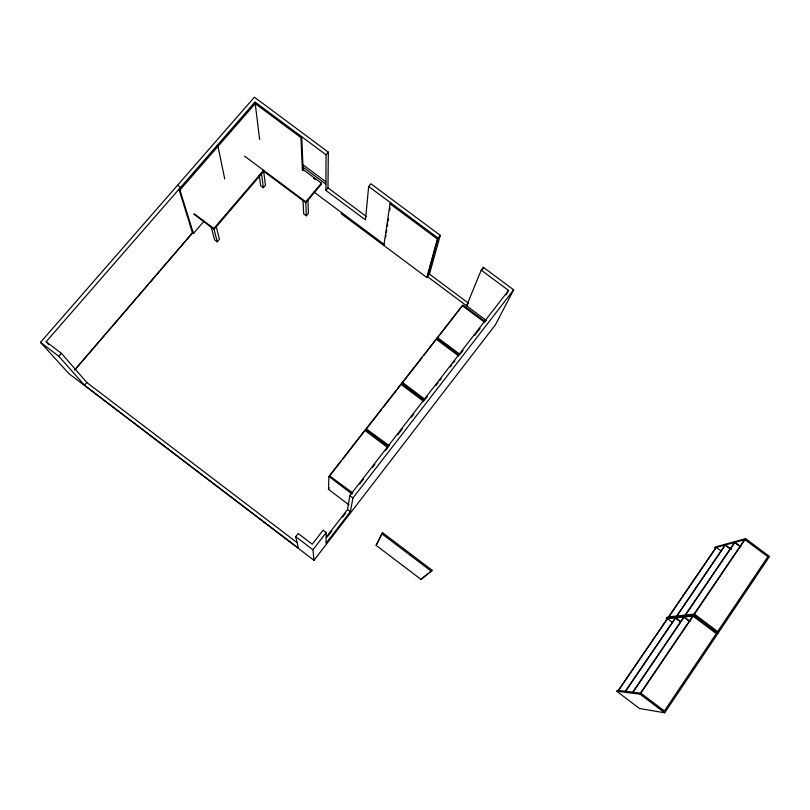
<?xml version="1.0" encoding="UTF-8"?>
<svg xmlns="http://www.w3.org/2000/svg" width="810" height="810" viewBox="0 0 810 810"><rect width="100%" height="100%" fill="white"/><g stroke="black" fill="none" stroke-linecap="round" stroke-linejoin="round"><path stroke-width="1.21" d="M341.739 212.827L341.061 213.648L426.789 277.476L429.462 274.124L440.286 235.325L370.919 183.779L368.671 186.482L365.442 219.885L325.873 190.411L326.055 154.811L328.323 152.128L254.391 97.2L40.5 342.346L68.749 373.491L313.996 560.317L495.457 324.739L513.672 289.848L483.408 267.361L481.231 270.145L466.58 305.795L467.897 304.104M325.873 190.411L327.969 187.89L328.323 152.128M40.5 342.346L58.867 356.319L84.513 385.216L298.424 548.167L295.721 536.645L298.161 533.517L312.235 544.239L323.129 530.155L326.258 532.524L325.995 543.287L350.365 511.657L352.968 497.937L513.672 289.848M348.928 504.863L328.495 489.372L328.9 476.472L462.885 305.016L485.2 321.651M329.235 487.782L328.495 489.372M390.784 202.915L390.035 203.826L383.869 245.491L384.548 244.66M385.651 237.29L386.016 234.839M386.38 232.379L386.745 229.929M387.301 226.243L387.666 223.783M388.031 221.332L388.395 218.872M389.681 210.286L390.045 207.826M326.197 537.172L347.541 509.51L349.859 495.588L508.528 290.425L481.231 270.145M426.789 277.476L437.359 238.99L440.286 235.325M482.446 269.679L483.408 267.361M376.134 545.363L382.563 532.676L432.246 570.341L420.998 579.413L376.134 545.363L382.563 532.676M506.24 294.941L508.528 290.425M664.706 712.8L769.5 556.49L745.615 538.66L715.392 546.942L714.764 547.844L744.957 539.642L767.85 556.733L717.66 631.547L694.443 614.101L667.47 617.017L666.184 618.891L693.076 616.126L716.303 633.582L664.392 710.977L640.831 693.147L617.382 690.282L616.724 691.244L639.465 708.477L664.706 712.8L640.123 694.2L616.724 691.244M640.477 693.107L692.682 616.167M694.048 614.142L744.512 539.764M640.123 694.2L745.615 538.66M632.721 692.155L683.782 617.078M685.118 615.114L734.528 542.477M633.045 692.196L684.156 617.038L690.029 621.452M685.503 615.073L734.953 542.356L740.998 546.882M618.273 690.383L667.217 618.789M668.503 616.906L715.929 547.53M618.577 690.424L667.562 618.749L672.472 622.444M668.847 616.876L716.313 547.428L721.153 551.053M625.32 691.254L675.307 617.959M676.613 616.035L725.011 545.059M625.634 691.284L675.662 617.919L680.552 621.594M676.978 615.995L725.416 544.948L731.481 549.484M420.998 579.413L427.447 574.037M313.996 560.317L312.943 549.767L326.258 532.524M327.2 537.02L331.827 531.026M342.61 517.043L345.688 513.044M359.64 484.127L363.447 479.196M372.59 467.38L374.878 464.424M385.54 450.633L387.828 447.677L364.905 430.393L342.65 459.24M397.72 434.879L402.286 428.966M411.44 417.14L413.728 414.183M425.878 398.469L427.397 396.495M435.8 385.631L438.089 382.664M439.617 380.69L441.146 378.716M450.309 366.869L451.828 364.895M453.357 362.921L454.886 360.946M463.057 350.365L459.969 354.375L437.461 337.547L437.218 338.205L462.348 305.704L484.704 322.37M474.66 335.37L480.067 328.374M341.121 461.194L329.66 475.875L352.785 492.996M381.632 409.354L366.333 428.935L389.326 445.723M383.16 407.4L396.171 390.754M397.7 388.79L400.92 384.304L423.63 401.365M422.162 357.483L402.236 382.978L402.408 382.401L425.108 399.451M423.691 355.529L436.195 339.167L458.703 356.005M303.061 200.667L303.649 213.789L306.322 215.784L308.397 213.303L307.952 200.171M306.322 215.784L305.775 201.822L321.418 183.171L302.383 168.996M302.393 170.211L300.976 137.629L301.735 136.738L303.153 170.616M211.288 227.286L214.579 239.79L217.262 241.815L219.419 239.284L216.28 226.77M259.261 175.264L260.658 185.723L263.321 187.718L265.427 185.247L263.584 170.333L213.85 228.511L217.262 241.815M263.695 171.295L214.063 229.372L193.752 214.123M84.513 385.216L86.832 382.512L61.438 353.352L46.14 341.709L254.998 101.999L326.055 154.811M193.398 233.543L179.941 190.016L178.959 189.277L192.496 232.875L193.398 233.543L204.029 221.16M193.114 232.156L74.641 370.059L193.053 232.308M58.867 356.319L61.438 353.352M179.941 190.016L255.211 103.609L259.645 139.431M429.361 572.559L432.246 570.341M666.832 617.959L693.765 615.114L717.994 633.319M368.671 186.482L438.089 238.079L427.457 276.635L486.375 320.547M254.239 102.88L300.976 137.629M390.035 203.826L437.359 238.99M302.839 164.632L325.914 181.815M302.596 166.809L325.904 184.174M327.969 187.89L366.505 216.594M313.419 178.149L315.424 179.638M429.462 274.124L468.565 303.254M313.845 191.96L384.578 244.681M244.468 156.077L305.775 201.822M262.673 170.535L305.815 202.713L321.418 184.103L321.418 183.171M216.989 145.628L217.971 146.357L224.745 179.01M735.541 543.226L738.558 545.484M726.023 545.818L730.053 548.836M436.914 338.246L459.422 355.074M177.582 185.227L180.549 187.454M194.461 213.961L213.85 228.511M401.669 383.353L424.369 400.403M684.764 617.817L688.672 620.754M676.279 618.688L680.187 621.624M365.664 429.421L388.577 446.705M328.9 476.472L352.016 493.989M349.859 495.588L352.968 497.937M381.783 533.699L431.467 571.384M347.541 509.51L350.365 511.657M295.721 536.645L312.943 549.767M86.832 382.512L297.614 543.034M46.14 341.709L48.661 344.544M261.539 173.826L263.321 187.718"/></g></svg>
